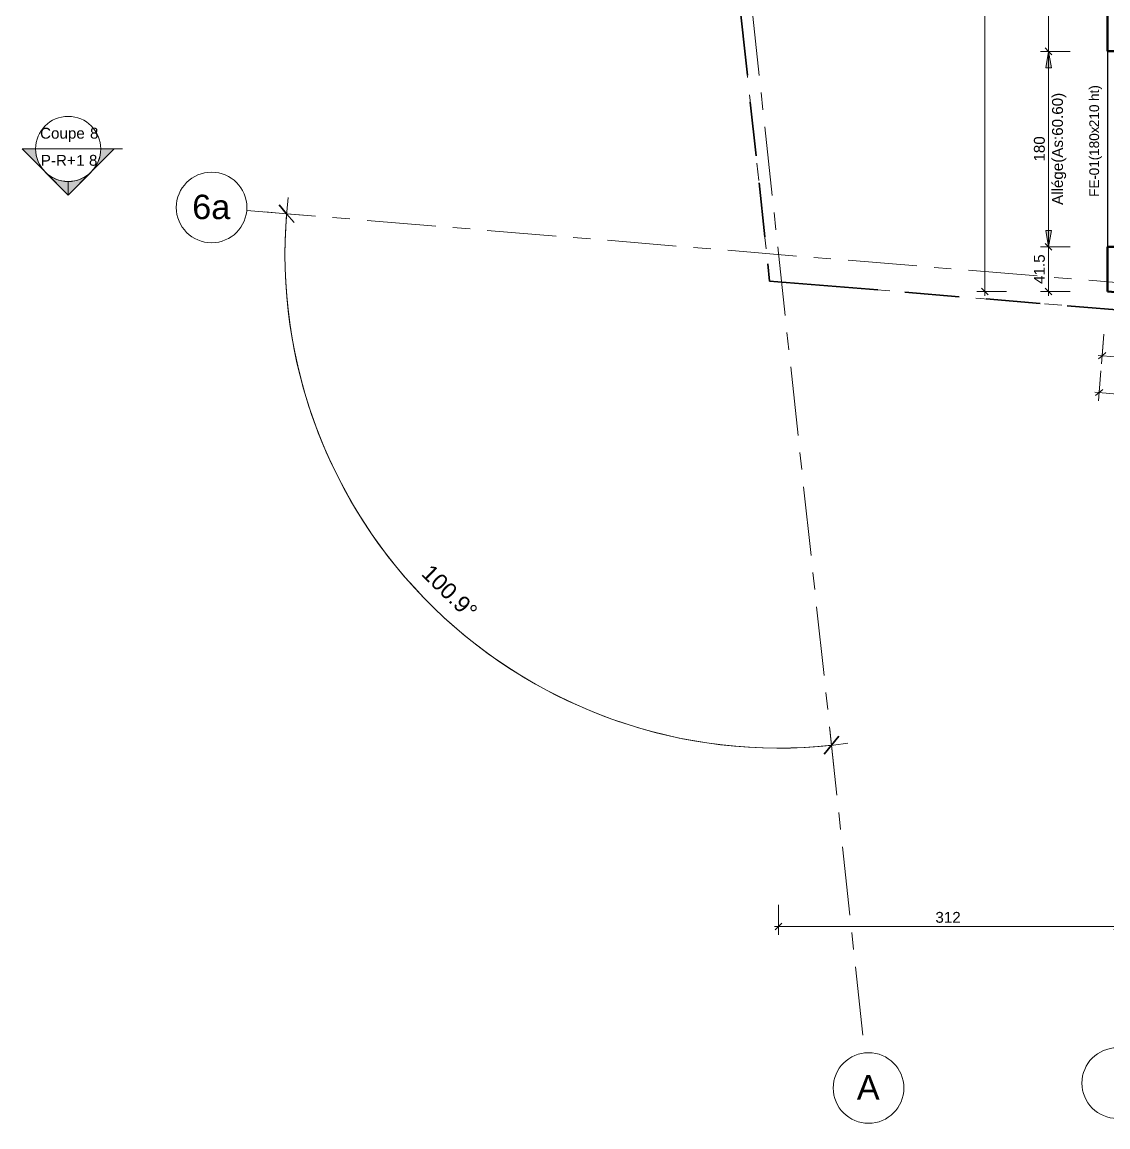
# Model space of a CAD drawing. Header units: metres. Extents: x 399 to 3028, y -427 to 863.
# Drawn here: x 400.5 to 410.5, y -424.74 to -414.57 of the extents above; entities that cross this region are included whole.
import ezdxf

# ---------------------------------------------------------------- set-up
doc = ezdxf.new("R2010")
doc.units = ezdxf.units.M
for name, pattern in [('Double tiret', [2.75, 1, -0.25, 0.5, -0.25, 0.5, -0.25]), ('Ligne de quadrillage', [1.11125, 0.635, -0.15875, 0.15875, -0.15875]), ('Tiret', [0.3175, 0.15875, -0.15875])]:
    doc.linetypes.add(name, pattern=pattern)
for name, color, linetype, lineweight in [('A-ANNO-DIMS', 211, 'Continuous', 9), ('A-ANNO-DIMS-50', 211, 'Continuous', 9), ('A-DETL', 90, 'Continuous', 18), ('A-GLAZ-IDEN', 152, 'Continuous', 18), ('A-WALL', 113, 'Continuous', 18), ('G-ANNO-SYMB', 111, 'Continuous', 9), ('L-SITE', 91, 'Double tiret', 35), ('S-GRID', 1, 'Continuous', 9), ('S-GRID-IDEN', 1, 'Continuous', 9)]:
    doc.layers.add(name, color=color, linetype=linetype, lineweight=lineweight)
doc.styles.add('Arial', font='arial.ttf', dxfattribs={"height": 0.1})
doc.styles.add('Arial_12', font='arial.ttf', dxfattribs={"height": 0.15})
doc.styles.add('Arial_6', font='arial.ttf', dxfattribs={"height": 0.09})
doc.styles.add('Arial_7', font='arial.ttf', dxfattribs={"height": 0.225})
doc.dimstyles.new('AES-_COTATION_1_50_2', dxfattribs={"dimscale": 0.3048, "dimtxt": 0.102026, "dimasz": 0.205052, "dimexe": 0.246063, "dimexo": 0.0625, "dimgap": 0.016404, "dimtad": 1, "dimdec": 1, "dimlfac": 100, "dimrnd": 0.5, "dimdsep": 46, "dimtxsty": 'Arial', "dimblk1": 'OBLIQUE', "dimblk2": 'OBLIQUE', "dimsah": 1, "dimcen": 0.09, "dimdle": 0.123031, "dimazin": 0, "dimtfac": 1, "dimtdec": 4, "dimtix": 1, "dimtmove": 0, "dimatfit": 3, "dimfxl": 0.656168, "dimfxlon": 1, "dimtvp": 1, "dimtolj": 1, "dimtzin": 0, "dimarcsym": 2})
doc.dimstyles.new('AES-_COTATION_1_50_3', dxfattribs={"dimscale": 0.3048, "dimtxt": 0.102026, "dimasz": 0.205052, "dimexe": 0.246063, "dimexo": 0.0625, "dimgap": 0.016404, "dimtad": 1, "dimdec": 1, "dimlfac": 100, "dimrnd": 0.5, "dimdsep": 46, "dimtxsty": 'Arial', "dimblk1": 'OBLIQUE', "dimblk2": 'OBLIQUE', "dimsah": 1, "dimcen": 0.09, "dimdle": 0.123031, "dimazin": 0, "dimtfac": 1, "dimtdec": 4, "dimtix": 1, "dimtmove": 0, "dimatfit": 3, "dimfxl": 0.656168, "dimfxlon": 1, "dimtvp": 1, "dimtolj": 1, "dimtzin": 0, "dimarcsym": 2})
doc.dimstyles.new('AES-_COTATION_Allège_1_50', dxfattribs={"dimscale": 0.3048, "dimtxt": 0.102026, "dimasz": 0.492126, "dimexe": 0.246063, "dimexo": 0.0625, "dimgap": 0.016404, "dimtad": 1, "dimdec": 1, "dimlfac": 100, "dimrnd": 0.5, "dimdsep": 46, "dimtxsty": 'Arial', "dimsah": 1, "dimcen": 0.09, "dimdle": 0.123031, "dimazin": 0, "dimtfac": 1, "dimtdec": 4, "dimtix": 1, "dimtmove": 0, "dimatfit": 3, "dimfxl": 0.656168, "dimfxlon": 1, "dimtvp": 1, "dimtolj": 1, "dimtzin": 0, "dimarcsym": 2})
doc.dimstyles.new('Angular_-_3mm_Arial', dxfattribs={"dimscale": 0.3048, "dimtxt": 0.153039, "dimasz": 0.492126, "dimexe": 0.492126, "dimexo": 0.328084, "dimgap": 0.287073, "dimtad": 1, "dimrnd": 0.01, "dimzin": 0, "dimdsep": 46, "dimtxsty": 'Arial_12', "dimblk1": 'OBLIQUE', "dimblk2": 'OBLIQUE', "dimsah": 1, "dimcen": 0.09, "dimdle": 0.492126, "dimadec": 1, "dimazin": 0, "dimtfac": 1, "dimtdec": 4, "dimtix": 1, "dimtmove": 0, "dimatfit": 3, "dimfxl": 1, "dimtvp": 1, "dimtfill": 1, "dimtolj": 1, "dimtzin": 0, "dimarcsym": 2})

# ---------------------------------------------------------------- blocks, each defined once
blk = doc.blocks.new('Family - ___-883270-AES_EXE_BET_TZ_R_1_COF_0100-Plan coffrage PH R_1 Diffusion')
at = {"layer": 'A-DETL', "linetype": 'Tiret'}
for p, q in [((441.048, -340.575), (447.967, -373.003)), ((447.967, -373.003), (473.958, -372.486))]:
    blk.add_line(p, q, dxfattribs=at)
at = {"layer": 'L-SITE'}
for p, q in [((441.048, -340.575), (447.967, -373.003)), ((447.967, -373.003), (473.958, -372.486))]:
    blk.add_line(p, q, dxfattribs=at)
blk = doc.blocks.new('Quadrillage - M_Extrémité de la ligne de quadrillage - Cercle-214440-AES_EXE_BET_TZ_R_1_COF_0100-Plan coffrage PH R_1 Diffusion')
at = {"layer": 'S-GRID-IDEN'}
blk.add_circle((0, 0), 0.0065, dxfattribs=at)
blk = doc.blocks.new('DIMBLOCK292-AES_EXE_BET_TZ_R_1_COF_0100-Plan coffrage PH R_1 Diffusion')
at = {"layer": 'A-ANNO-DIMS-50', "transparency": 16777216}
for p, q in [((407.463, -422.694), (407.463, -422.969)), ((407.463, -422.894), (407.463, -422.694)), ((410.581, -422.694), (410.581, -422.969)), ((410.581, -422.894), (410.581, -422.694)), ((407.426, -422.894), (410.581, -422.894)), ((407.463, -422.894), (407.432, -422.925)), ((407.463, -422.894), (407.494, -422.863)), ((410.581, -422.894), (410.55, -422.925)), ((410.581, -422.894), (410.612, -422.862))]:
    blk.add_line(p, q, dxfattribs=at)
at = {"layer": 'A-ANNO-DIMS-50', "color": 0, "transparency": 16777216, "insert": (408.907, -422.759), "char_height": 0.1, "width": 0.27688, "attachment_point": 1, "rotation": 0.0009, "line_spacing_factor": 0.941778, "style": 'Arial'}
blk.add_mtext('312', dxfattribs=at)
blk = doc.blocks.new('_Oblique')
at = {"color": 0, "linetype": 'ByBlock', "lineweight": -2}
blk.add_line((-0.5, -0.5), (0.5, 0.5), dxfattribs=at)
blk = doc.blocks.new('Coupe - M_Section Head - Filled-24181-AES_EXE_BET_TZ_R_1_COF_0100-Plan coffrage PH R_1 Diffusion')
at = {"layer": 'G-ANNO-SYMB'}
h = blk.add_hatch(color=256, dxfattribs=at)
edge = h.paths.add_edge_path()
edge.add_line((-0.006, 0.00849), (-0.006, 0.006))
edge.add_arc((-0.006, 0), 0.006, 90, 135)
edge.add_line((-0.01024, 0.00424), (-0.006, 0.00849))
h = blk.add_hatch(color=256, dxfattribs=at)
edge = h.paths.add_edge_path()
edge.add_line((-0.006, 0.00849), (-0.00176, 0.00424))
edge.add_arc((-0.006, 0), 0.006, 45, 90)
edge.add_line((-0.006, 0.006), (-0.006, 0.00849))
h = blk.add_hatch(color=256, dxfattribs=at)
edge = h.paths.add_edge_path()
edge.add_line((-0.01449, 0), (-0.01024, 0.00424))
edge.add_arc((-0.006, 0), 0.006, 135, 180)
edge.add_line((-0.012, 0), (-0.01449, 0))
h = blk.add_hatch(color=256, dxfattribs=at)
edge = h.paths.add_edge_path()
edge.add_line((0.00249, 0), (0, 0))
edge.add_arc((-0.006, 0), 0.006, 360, 405)
edge.add_line((-0.00176, 0.00424), (0.00249, 0))
at = {"layer": 'G-ANNO-SYMB', "lineweight": 18}
for p, q in [((-0.006, 0.00849), (-0.01449, 0)), ((-0.006, 0.00849), (-0.01024, 0.00424)), ((-0.006, 0.00849), (0.00249, 0)), ((-0.006, 0.006), (-0.006, 0.00849)), ((-0.006, 0.00849), (-0.006, 0.006)), ((-0.00176, 0.00424), (-0.006, 0.00849)), ((-0.01024, 0.00424), (-0.01449, 0)), ((0.00249, 0), (-0.00176, 0.00424)), ((-0.01449, 0), (-0.012, 0)), ((0, 0), (0.00249, 0)), ((-0.012, 0), (-0.01449, 0)), ((0, 0), (0.00249, 0))]:
    blk.add_line(p, q, dxfattribs=at)
for start, end in [(360, 180), (135, 180), (90, 135), (45, 90), (360, 45), (180, 360)]:
    blk.add_arc((-0.006, 0), 0.006, start, end, dxfattribs=at)
blk = doc.blocks.new('DIMBLOCK354-AES_EXE_BET_TZ_R_1_COF_0100-Plan coffrage PH R_1 Diffusion')
at = {"layer": 'A-ANNO-DIMS-50', "transparency": 16777216}
for p, q in [((410.149, -413.642), (409.874, -413.642)), ((409.949, -413.642), (409.918, -413.611)), ((409.949, -413.605), (409.949, -414.872)), ((409.949, -413.642), (409.98, -413.674)), ((409.949, -413.642), (410.149, -413.642)), ((410.149, -414.835), (409.874, -414.835)), ((409.949, -414.835), (409.918, -414.803)), ((409.949, -414.835), (409.98, -414.866)), ((409.949, -414.835), (410.149, -414.835))]:
    blk.add_line(p, q, dxfattribs=at)
at = {"layer": 'A-ANNO-DIMS-50', "color": 0, "transparency": 16777216, "insert": (409.814, -414.354), "char_height": 0.1, "width": 0.27688, "attachment_point": 1, "rotation": 90, "line_spacing_factor": 0.941778, "style": 'Arial'}
blk.add_mtext('119', dxfattribs=at)
blk = doc.blocks.new('DIMBLOCK355-AES_EXE_BET_TZ_R_1_COF_0100-Plan coffrage PH R_1 Diffusion')
at = {"layer": 'A-ANNO-DIMS-50', "transparency": 16777216}
for points in [[(409.949, -414.835), (409.923, -414.985), (409.976, -414.985)], [(409.949, -416.635), (409.976, -416.485), (409.923, -416.485)]]:
    blk.add_hatch(color=256, dxfattribs=at).paths.add_polyline_path(points)
for p, q in [((410.149, -414.835), (409.874, -414.835)), ((409.949, -414.835), (409.923, -414.985)), ((409.949, -416.672), (409.949, -414.797)), ((409.976, -414.985), (409.949, -414.835)), ((409.949, -414.835), (410.149, -414.835)), ((409.923, -414.985), (409.976, -414.985)), ((409.976, -416.485), (409.923, -416.485)), ((409.923, -416.485), (409.949, -416.635)), ((409.949, -416.635), (409.976, -416.485)), ((410.149, -416.635), (409.874, -416.635)), ((409.949, -416.635), (410.149, -416.635))]:
    blk.add_line(p, q, dxfattribs=at)
at = {"layer": 'A-ANNO-DIMS-50', "color": 0, "transparency": 16777216, "char_height": 0.1, "attachment_point": 1, "line_spacing_factor": 0.941778, "style": 'Arial'}
for s, insert, width, rotation in [('Allége(As:60.60)', (409.981, -416.249), 1.23561, 90.0009), ('180', (409.814, -415.85), 0.27688, 90)]:
    blk.add_mtext(s, dxfattribs=dict(at, insert=insert, width=width, rotation=rotation))
blk = doc.blocks.new('DIMBLOCK356-AES_EXE_BET_TZ_R_1_COF_0100-Plan coffrage PH R_1 Diffusion')
at = {"layer": 'A-ANNO-DIMS-50', "transparency": 16777216}
for p, q in [((409.949, -416.597), (409.949, -417.085)), ((410.149, -416.635), (409.874, -416.635)), ((409.949, -416.635), (409.918, -416.603)), ((409.949, -416.635), (409.98, -416.666)), ((409.949, -416.635), (410.149, -416.635)), ((410.149, -417.047), (409.874, -417.047)), ((409.949, -417.047), (409.918, -417.016)), ((409.949, -417.047), (409.98, -417.078)), ((409.949, -417.047), (410.149, -417.047))]:
    blk.add_line(p, q, dxfattribs=at)
at = {"layer": 'A-ANNO-DIMS-50', "color": 0, "transparency": 16777216, "insert": (409.814, -416.976), "char_height": 0.1, "width": 0.32397, "attachment_point": 1, "rotation": 90, "line_spacing_factor": 0.941778, "style": 'Arial'}
blk.add_mtext('41.5', dxfattribs=at)
blk = doc.blocks.new('DIMBLOCK358-AES_EXE_BET_TZ_R_1_COF_0100-Plan coffrage PH R_1 Diffusion')
at = {"layer": 'A-ANNO-DIMS-50', "transparency": 16777216}
for p, q in [((410.459, -417.438), (410.436, -417.712)), ((410.442, -417.638), (410.459, -417.438)), ((410.442, -417.638), (410.476, -417.609)), ((413.873, -417.922), (410.405, -417.634)), ((410.442, -417.638), (410.408, -417.666)), ((413.852, -417.72), (413.829, -417.994)), ((413.835, -417.919), (413.852, -417.72)), ((413.835, -417.919), (413.801, -417.948)), ((413.835, -417.919), (413.869, -417.891))]:
    blk.add_line(p, q, dxfattribs=at)
at = {"layer": 'A-ANNO-DIMS-50', "color": 0, "transparency": 16777216, "insert": (411.977, -417.63), "char_height": 0.1, "width": 0.41627, "attachment_point": 1, "rotation": 355.2558, "line_spacing_factor": 0.941778, "style": 'Arial'}
blk.add_mtext('340.5', dxfattribs=at)
blk = doc.blocks.new('DIMBLOCK604-AES_EXE_BET_TZ_R_1_COF_0100-Plan coffrage PH R_1 Diffusion')
at = {"layer": 'A-ANNO-DIMS-50', "transparency": 16777216}
for p, q in [((410.43, -417.777), (410.408, -418.052)), ((410.414, -417.977), (410.43, -417.777)), ((421.931, -418.933), (410.376, -417.974)), ((410.414, -417.977), (410.38, -418.005)), ((410.414, -417.977), (410.448, -417.948)), ((421.91, -418.73), (421.888, -419.004)), ((421.894, -418.93), (421.91, -418.73)), ((421.894, -418.93), (421.86, -418.958)), ((421.894, -418.93), (421.928, -418.901))]:
    blk.add_line(p, q, dxfattribs=at)
at = {"layer": 'A-ANNO-DIMS-50', "color": 0, "transparency": 16777216, "insert": (416.012, -418.306), "char_height": 0.1, "width": 0.36918, "attachment_point": 1, "rotation": 355.2558, "line_spacing_factor": 0.941778, "style": 'Arial'}
blk.add_mtext('1152', dxfattribs=at)
blk = doc.blocks.new('DIMBLOCK785-AES_EXE_BET_TZ_R_1_COF_0100-Plan coffrage PH R_1 Diffusion')
at = {"layer": 'A-ANNO-DIMS-50', "transparency": 16777216}
for p, q in [((409.162, -392.744), (409.437, -392.744)), ((409.362, -392.744), (409.162, -392.744)), ((409.362, -392.744), (409.331, -392.713)), ((409.362, -417.085), (409.362, -392.707)), ((409.362, -392.744), (409.393, -392.776)), ((409.562, -417.047), (409.287, -417.047)), ((409.362, -417.047), (409.331, -417.016)), ((409.362, -417.047), (409.393, -417.078)), ((409.362, -417.047), (409.562, -417.047))]:
    blk.add_line(p, q, dxfattribs=at)
at = {"layer": 'A-ANNO-DIMS-50', "color": 0, "transparency": 16777216, "insert": (409.227, -405.108), "char_height": 0.1, "width": 0.50856, "attachment_point": 1, "rotation": 90, "line_spacing_factor": 0.941778, "style": 'Arial'}
blk.add_mtext('2430.5', dxfattribs=at)
blk = doc.blocks.new('DIMBLOCK865-AES_EXE_BET_TZ_R_1_COF_0100-Plan coffrage PH R_1 Diffusion')
at = {"layer": 'A-ANNO-DIMS-50', "lineweight": 35, "transparency": 16777216}
for p, q in [((402.933, -416.33), (402.865, -416.249)), ((402.933, -416.33), (403.002, -416.411)), ((407.951, -421.225), (408.017, -421.142)), ((407.951, -421.225), (407.884, -421.307))]:
    blk.add_line(p, q, dxfattribs=at)
at = {"layer": 'A-ANNO-DIMS-50', "transparency": 16777216}
for p, q in [((402.933, -416.33), (402.734, -416.313)), ((402.933, -416.33), (402.933, -416.33)), ((402.933, -416.33), (403.083, -416.342)), ((407.951, -421.225), (407.935, -421.075)), ((407.951, -421.225), (407.972, -421.423))]:
    blk.add_line(p, q, dxfattribs=at)
for start, end in [(173.365, 278.0514), (175.2558, 276.1606)]:
    blk.add_arc((407.463, -416.706), 4.545, start, end, dxfattribs=at)
at = {"layer": 'A-ANNO-DIMS-50', "color": 0, "transparency": 16777216, "insert": (404.269, -419.546), "char_height": 0.15, "width": 0.72611, "attachment_point": 1, "rotation": 315.7082, "line_spacing_factor": 0.941778, "style": 'Arial_12', "bg_fill": 3, "box_fill_scale": 1.25, "bg_fill_color": 256, "bg_fill_true_color": 13158600, "bg_fill_transparency": 0}
blk.add_mtext('100.9°', dxfattribs=at)

msp = doc.modelspace()

# ---------------------------------------------------------------- linework, layer by layer
at = {"layer": 'A-WALL', "color": 2, "lineweight": 50}
for p, q in [((410.491, -414.8345), (410.491, -413.6424)), ((410.671, -414.8345), (410.491, -414.8345)), ((410.491, -416.8666), (410.491, -416.6345)), ((410.491, -416.6345), (410.671, -416.6345)), ((410.491, -417.0472), (410.491, -416.8666)), ((413.8842, -417.3288), (410.491, -417.0472))]:
    msp.add_line(p, q, dxfattribs=at)
at = {"layer": 'A-WALL', "color": 3, "lineweight": 25}
msp.add_line((410.491, -414.8345), (410.491, -416.6345), dxfattribs=at)
at = {"layer": 'G-ANNO-SYMB', "lineweight": 18}
msp.add_line((400.622, -415.7332), (401.222, -415.7332), dxfattribs=at)
at = {"layer": 'G-ANNO-SYMB'}
msp.add_line((401.222, -415.7332), (401.4224, -415.7332), dxfattribs=at)
at = {"layer": 'S-GRID', "linetype": 'Ligne de quadrillage'}
for p, q in [((403.5199, -380.1753), (408.2565, -424.0576)), ((402.5662, -416.2992), (426.9294, -418.3211))]:
    msp.add_line(p, q, dxfattribs=at)

# ---------------------------------------------------------------- block references
at = {"layer": 'G-ANNO-SYMB', "lineweight": 18, "extrusion": (0, 0, -1), "xscale": 49.99999999999997, "yscale": 49.99999999999997, "zscale": 49.99999999999997, "rotation": 179.9991493629032}
msp.add_blockref('Coupe - M_Section Head - Filled-24181-AES_EXE_BET_TZ_R_1_COF_0100-Plan coffrage PH R_1 Diffusion', (-401.222, -415.7332), dxfattribs=at)
at = {"layer": 'L-SITE', "linetype": 'Tiret', "lineweight": 18, "rotation": 354.117617010805}
msp.add_blockref('Family - ___-883270-AES_EXE_BET_TZ_R_1_COF_0100-Plan coffrage PH R_1 Diffusion', (0, 0), dxfattribs=at)
at = {"layer": 'S-GRID-IDEN'}
for p, xscale, yscale, zscale, rotation in [((402.2423, -416.2723), 49.99999999999996, 49.99999999999996, 49.99999999999996, 265.2558478780999), ((408.2914, -424.3808), 49.99999999999997, 49.99999999999997, 49.99999999999997, 186.1605585681717), ((410.5811, -424.3354), 49.99999999999997, 49.99999999999997, 49.99999999999997, 0.0008506628041165915)]:
    msp.add_blockref('Quadrillage - M_Extrémité de la ligne de quadrillage - Cercle-214440-AES_EXE_BET_TZ_R_1_COF_0100-Plan coffrage PH R_1 Diffusion', p, dxfattribs=dict(at, xscale=xscale, yscale=yscale, zscale=zscale, rotation=rotation))

# ---------------------------------------------------------------- texts
at = {"layer": 'A-GLAZ-IDEN', "lineweight": 9, "char_height": 0.09, "attachment_point": 1, "rotation": 90, "style": 'Arial_6'}
for s, insert, width in [('ht)', (410.3238, -415.2923), 0.172363), ('210 ', (410.3238, -415.5337), 0.292616), ('\\fArial|b0|i0|c178|p34|;x', (410.3238, -415.5899), 0.068143), ('180', (410.3238, -415.7983), 0.252532), ('\\fArial|b0|i0|c178|p34|;(', (410.3238, -415.838), 0.048101), ('01', (410.3238, -415.9769), 0.168354), ('FE-', (410.3238, -416.1753), 0.240506)]:
    msp.add_mtext(s, dxfattribs=dict(at, insert=insert, width=width))
at = {"layer": 'G-ANNO-SYMB', "char_height": 0.1, "attachment_point": 1, "style": 'Arial'}
for s, insert, width in [('Coupe ', (400.6631, -415.5387), 0.557173), ('\\fArial|b0|i0|c178|p34|;8', (401.1228, -415.5387), 0.096202), ('1 8', (400.997, -415.7882), 0.240506), ('P-R+', (400.6696, -415.7882), 0.396835)]:
    msp.add_mtext(s, dxfattribs=dict(at, insert=insert, width=width))
at = {"layer": 'S-GRID-IDEN', "char_height": 0.225, "attachment_point": 1, "style": 'Arial_7'}
for s, insert, width in [('\\fArial|b0|i0|c178|p34|;6', (402.064, -416.1546), 0.212447), ('\\fArial|b0|i0|c178|p34|;a', (402.2393, -416.1546), 0.212447), ('\\fArial|b0|i0|c178|p34|;A', (408.1838, -424.2619), 0.25654)]:
    msp.add_mtext(s, dxfattribs=dict(at, insert=insert, width=width))

# ---------------------------------------------------------------- dimensions: what is measured, and where the dimension line sits
at = {"layer": 'A-ANNO-DIMS'}
for base, p1, p2, angle, dimstyle, override, picture, middle in [((409.362, -392.7445), (409.562, -417.0472), (409.162, -392.7445), 90, 'AES-_COTATION_1_50_3', {"dimpost": '<>', "dimfxl": 24.305993}, 'DIMBLOCK785-AES_EXE_BET_TZ_R_1_COF_0100-Plan coffrage PH R_1 Diffusion', (409.3059, -404.8959)), ((409.9491, -414.8345), (410.1491, -413.6424), (410.1491, -414.8345), 270.00085, 'AES-_COTATION_1_50_2', {"dimpost": '<>', "dimfxl": 1.192169}, 'DIMBLOCK354-AES_EXE_BET_TZ_R_1_COF_0100-Plan coffrage PH R_1 Diffusion', (410.0051, -414.2385)), ((409.9491, -417.0472), (410.1491, -416.6345), (410.1491, -417.0472), 270.00085, 'AES-_COTATION_1_50_2', {"dimpost": '<>', "dimfxl": 0.41266}, 'DIMBLOCK356-AES_EXE_BET_TZ_R_1_COF_0100-Plan coffrage PH R_1 Diffusion', (410.0052, -416.8409)), ((410.442, -417.6375), (413.8517, -417.7198), (410.4586, -417.4382), 355.25585, 'AES-_COTATION_1_50_2', {"dimpost": '<>', "dimfxl": 3.404834}, 'DIMBLOCK358-AES_EXE_BET_TZ_R_1_COF_0100-Plan coffrage PH R_1 Diffusion', (412.1432, -417.7224)), ((410.4139, -417.9768), (421.9104, -418.7302), (410.4304, -417.7775), 355.25585, 'AES-_COTATION_1_50_2', {"dimpost": '<>', "dimfxl": 11.51948}, 'DIMBLOCK604-AES_EXE_BET_TZ_R_1_COF_0100-Plan coffrage PH R_1 Diffusion', (416.1585, -418.3973)), ((410.5811, -422.8937), (407.463, -422.6938), (410.5811, -422.6937), 0.00085, 'AES-_COTATION_1_50_2', {"dimpost": '<>', "dimfxl": 3.118077}, 'DIMBLOCK292-AES_EXE_BET_TZ_R_1_COF_0100-Plan coffrage PH R_1 Diffusion', (409.0221, -422.8377))]:
    dim = msp.add_linear_dim(base=base, p1=p1, p2=p2, angle=angle, dimstyle=dimstyle, override=override, dxfattribs=at)
    dim.commit()
    dim.dimension.update_dxf_attribs({"geometry": picture, "text_midpoint": middle})
dim = msp.add_linear_dim(base=(409.9491, -414.8345), p1=(410.1491, -416.6345), p2=(410.1491, -414.8345), angle=270.00085, text='<>\\XAllége(As:60.60)', dimstyle='AES-_COTATION_Allège_1_50', override={"dimpost": '<>', "dimfxl": 1.8}, dxfattribs=at)
dim.commit()
dim.dimension.update_dxf_attribs({"geometry": 'DIMBLOCK355-AES_EXE_BET_TZ_R_1_COF_0100-Plan coffrage PH R_1 Diffusion', "text_midpoint": (409.9491, -415.7345)})

# ---------------------------------------------------------------- next in the draw order: dimensions: what is measured, and where the dimension line sits
dim = msp.add_angular_dim_3p(base=(403.4834, -418.9016), center=(407.4629, -416.7056), p1=(402.6343, -416.3049), p2=(407.9829, -421.5228), dimstyle='Angular_-_3mm_Arial', override={"dimpost": '<>', "dimfxl": 7.472234}, dxfattribs=at)
dim.commit()
dim.dimension.update_dxf_attribs({"geometry": 'DIMBLOCK865-AES_EXE_BET_TZ_R_1_COF_0100-Plan coffrage PH R_1 Diffusion', "text_midpoint": (404.4035, -419.8416)})

doc.saveas('drawing.dxf')
